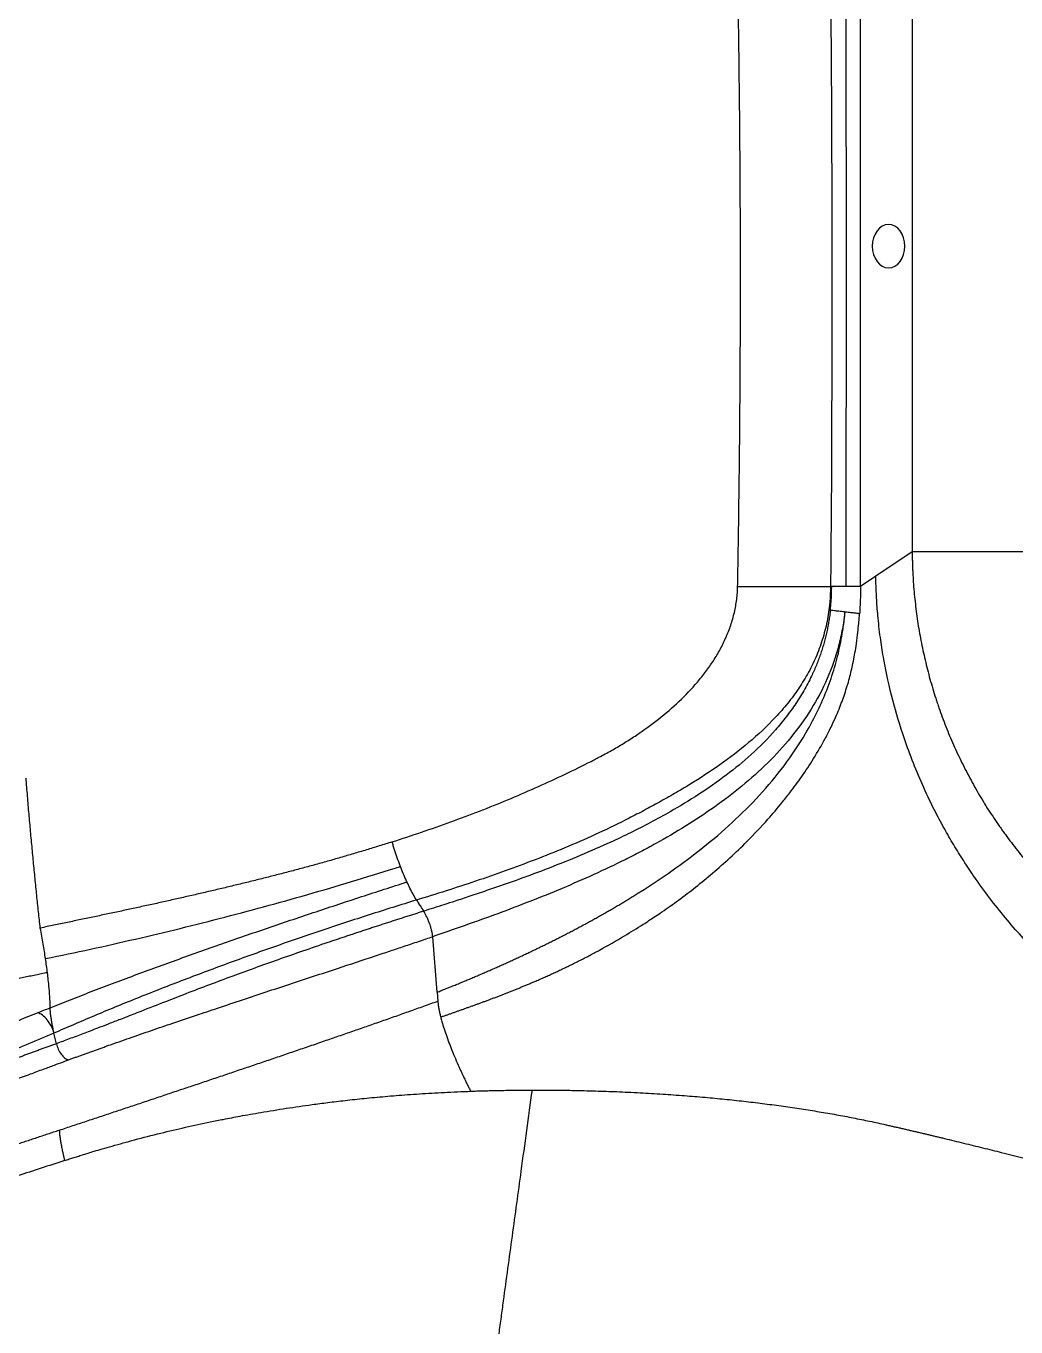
# Model space of a CAD drawing. Header units: inches. Extents: x -1 to 81, y -22 to 129.
# Drawn here: x 15.74 to 27.15, y 27.61 to 42.61 of the extents above; entities that cross this region are included whole.
import ezdxf

# ---------------------------------------------------------------- set-up
doc = ezdxf.new("R2010")
doc.units = ezdxf.units.IN
doc.header["$MEASUREMENT"] = 0
doc.layers.add('1', color=4, linetype='Continuous')

# ---------------------------------------------------------------- blocks, each defined once
blk = doc.blocks.new('2026 PACE')
at = {"layer": '1', "color": 3, "linetype": 'Continuous', "lineweight": 25}
for p, q in [((26.45, 44.881), (26.45, 36.546)), ((26.45, 36.546), (26.03, 36.265)), ((26.03, 36.265), (25.855, 36.148)), ((25.69, 36.148), (25.689, 36.148)), ((20.974, 31.47), (20.924, 32.11)), ((20.974, 31.47), (20.982, 31.367))]:
    blk.add_line(p, q, dxfattribs=at)
at = {"layer": '1', "color": 3, "linetype": 'Continuous', "lineweight": 25, "flags": 128}
blk.add_lwpolyline([(16.402, 32.21), (16.399, 32.233), (16.396, 32.257)], dxfattribs=at)
at = {"layer": '1', "color": 1, "extrusion": (0, 0, -1)}
blk.add_ellipse((26.177, 40.071), major_axis=(0, 0.25), ratio=0.752466, dxfattribs=at)
at = {"layer": '1', "color": 3, "linetype": 'Continuous', "lineweight": 25}
for points, knots in [([(25.855, 36.148), (25.855, 36.762), (25.854, 37.99), (25.854, 39.833), (25.854, 41.676), (25.855, 42.904), (25.855, 43.518)], [0, 0, 0, 0, 0.25, 0.5, 0.75, 1, 1, 1, 1]), ([(24.438, 36.148), (24.439, 36.183), (24.44, 36.252), (24.442, 36.357), (24.444, 36.461), (24.445, 36.566), (24.447, 36.67), (24.449, 36.775), (24.45, 36.879), (24.452, 36.984), (24.453, 37.089), (24.454, 37.194), (24.456, 37.299), (24.457, 37.403), (24.458, 37.508), (24.459, 37.613), (24.46, 37.718), (24.462, 37.823), (24.463, 37.928), (24.463, 38.033), (24.464, 38.138), (24.465, 38.243), (24.466, 38.348), (24.467, 38.453), (24.467, 38.558), (24.468, 38.663), (24.468, 38.768), (24.469, 38.873), (24.469, 38.978), (24.47, 39.083), (24.47, 39.188), (24.47, 39.293), (24.47, 39.398), (24.471, 39.503), (24.471, 39.608), (24.471, 39.713), (24.471, 39.819), (24.471, 39.924), (24.47, 40.029), (24.47, 40.134), (24.47, 40.239), (24.47, 40.345), (24.469, 40.45), (24.469, 40.555), (24.468, 40.66), (24.468, 40.765), (24.467, 40.871), (24.467, 40.976), (24.466, 41.081), (24.465, 41.186), (24.464, 41.291), (24.463, 41.396), (24.462, 41.532), (24.461, 41.699), (24.458, 41.897), (24.456, 42.095), (24.454, 42.293), (24.451, 42.49), (24.448, 42.687), (24.445, 42.885), (24.441, 43.082), (24.439, 43.213), (24.438, 43.279)], [0, 0, 0, 0, 0.014721, 0.029442, 0.044163, 0.058884, 0.073604, 0.088325, 0.103044, 0.117763, 0.132481, 0.147198, 0.161914, 0.176628, 0.191341, 0.206052, 0.220761, 0.235468, 0.250173, 0.264875, 0.279576, 0.294274, 0.308971, 0.323667, 0.338362, 0.353056, 0.36775, 0.382444, 0.397138, 0.411833, 0.426528, 0.441225, 0.455923, 0.470623, 0.485324, 0.500028, 0.514735, 0.529444, 0.544155, 0.558867, 0.573581, 0.588296, 0.603012, 0.617728, 0.632445, 0.647161, 0.661877, 0.676592, 0.691306, 0.706018, 0.720729, 0.735438, 0.750145, 0.777917, 0.805683, 0.833443, 0.861199, 0.888954, 0.91671, 0.944468, 0.972231, 1, 1, 1, 1]), ([(25.507, 43.279), (25.508, 43.131), (25.511, 42.835), (25.516, 42.243), (25.52, 41.501), (25.523, 40.607), (25.524, 39.713), (25.523, 38.819), (25.521, 38.075), (25.519, 37.48), (25.517, 37.109), (25.514, 36.813), (25.512, 36.517), (25.51, 36.295), (25.509, 36.148)], [0, 0, 0, 0, 0.0625, 0.125, 0.25, 0.375, 0.5, 0.625, 0.75, 0.8125, 0.875, 0.90625, 0.9375, 1, 1, 1, 1]), ([(25.689, 36.148), (25.69, 37.336), (25.691, 38.525), (25.691, 40.902), (25.69, 42.09), (25.689, 43.279)], [0, 0, 0, 0, 0.5, 0.5, 1, 1, 1, 1]), ([(26.45, 36.546), (26.45, 36.531), (26.45, 36.5), (26.451, 36.455), (26.452, 36.409), (26.454, 36.362), (26.456, 36.312), (26.459, 36.258), (26.463, 36.182), (26.471, 36.087), (26.482, 35.973), (26.496, 35.86), (26.511, 35.747), (26.529, 35.635), (26.55, 35.523), (26.573, 35.411), (26.598, 35.3), (26.625, 35.189), (26.654, 35.079), (26.686, 34.969), (26.715, 34.877), (26.739, 34.804), (26.764, 34.732), (26.796, 34.641), (26.837, 34.534), (26.88, 34.427), (26.926, 34.322), (26.973, 34.218), (27.022, 34.115), (27.074, 34.013), (27.127, 33.913), (27.182, 33.813), (27.24, 33.714), (27.299, 33.617), (27.361, 33.521), (27.414, 33.442), (27.457, 33.379), (27.49, 33.332), (27.523, 33.287), (27.545, 33.257), (27.556, 33.242)], [0, 0, 0, 0, 0.012797, 0.025696, 0.038696, 0.051796, 0.064998, 0.081091, 0.097361, 0.129651, 0.161884, 0.194074, 0.226235, 0.258379, 0.290521, 0.322674, 0.354851, 0.387066, 0.419333, 0.451665, 0.484077, 0.500317, 0.516583, 0.549155, 0.58164, 0.614034, 0.646353, 0.678611, 0.710821, 0.742998, 0.775153, 0.807301, 0.839455, 0.871628, 0.903834, 0.936086, 0.952353, 0.968399, 0.984298, 1, 1, 1, 1]), ([(28.431, 36.546), (28.311, 36.546), (28.192, 36.546), (27.957, 36.546), (27.842, 36.546), (27.618, 36.546), (27.51, 36.546), (27.305, 36.546), (27.208, 36.546), (27.028, 36.546), (26.945, 36.546), (26.796, 36.546), (26.73, 36.546), (26.616, 36.546), (26.568, 36.546), (26.494, 36.546), (26.467, 36.546), (26.45, 36.546)], [0, 0, 0, 0, 0.125, 0.125, 0.25, 0.25, 0.375, 0.375, 0.5, 0.5, 0.625, 0.625, 0.75, 0.75, 0.875, 0.875, 1, 1, 1, 1]), ([(29.673, 30.771), (29.663, 30.774), (29.643, 30.78), (29.613, 30.79), (29.582, 30.801), (29.551, 30.812), (29.519, 30.824), (29.487, 30.836), (29.454, 30.849), (29.42, 30.862), (29.386, 30.876), (29.351, 30.891), (29.316, 30.907), (29.229, 30.946), (29.088, 31.016), (28.916, 31.113), (28.762, 31.208), (28.626, 31.3), (28.483, 31.404), (28.314, 31.536), (28.125, 31.698), (27.923, 31.889), (27.73, 32.089), (27.543, 32.301), (27.361, 32.527), (27.199, 32.749), (27.059, 32.956), (26.941, 33.144), (26.829, 33.338), (26.707, 33.565), (26.582, 33.824), (26.462, 34.108), (26.338, 34.443), (26.218, 34.84), (26.134, 35.222), (26.084, 35.538), (26.061, 35.733), (26.047, 35.887), (26.04, 35.989), (26.035, 36.086), (26.032, 36.178), (26.031, 36.237), (26.03, 36.265)], [0, 0, 0, 0, 0.00552, 0.011129, 0.01683, 0.022622, 0.028507, 0.034485, 0.040558, 0.046724, 0.052983, 0.059336, 0.065782, 0.072322, 0.107418, 0.142963, 0.167032, 0.192411, 0.219124, 0.247219, 0.288637, 0.32886, 0.36819, 0.407614, 0.448345, 0.490113, 0.521765, 0.551742, 0.581847, 0.6139, 0.657377, 0.699242, 0.739943, 0.80294, 0.868474, 0.899193, 0.93382, 0.948542, 0.962535, 0.975784, 0.988277, 1, 1, 1, 1]), ([(25.509, 36.148), (25.508, 36.112), (25.506, 36.058), (25.502, 35.986), (25.495, 35.914), (25.483, 35.824), (25.457, 35.682), (25.409, 35.507), (25.331, 35.304), (25.232, 35.111), (25.115, 34.929), (24.983, 34.758), (24.887, 34.652), (24.738, 34.498), (24.528, 34.307), (24.191, 34.057), (23.902, 33.872), (23.668, 33.735), (23.522, 33.653), (23.405, 33.59), (23.318, 33.543), (23.23, 33.498), (23.056, 33.409), (22.678, 33.228), (22.102, 32.989), (21.418, 32.745), (20.964, 32.601), (20.737, 32.532)], [0, 0, 0, 0, 0.015625, 0.023438, 0.03125, 0.046875, 0.0625, 0.09375, 0.125, 0.15625, 0.1875, 0.21875, 0.25, 0.25, 0.3125, 0.375, 0.4375, 0.46875, 0.5, 0.515625, 0.53125, 0.546875, 0.5625, 0.625, 0.75, 0.875, 1, 1, 1, 1]), ([(22.805, 34.161), (22.823, 34.17), (22.864, 34.192), (22.93, 34.226), (23.024, 34.279), (23.139, 34.348), (23.317, 34.462), (23.53, 34.616), (23.766, 34.819), (23.908, 34.968), (24.008, 35.085), (24.072, 35.165), (24.16, 35.29), (24.238, 35.422), (24.306, 35.559), (24.361, 35.701), (24.396, 35.823), (24.416, 35.922), (24.426, 35.985), (24.431, 36.035), (24.436, 36.085), (24.437, 36.123), (24.438, 36.148)], [0.4573754, 0.4573754, 0.4573754, 0.4573754, 0.46875, 0.484375, 0.5, 0.53125, 0.5625, 0.625, 0.6875, 0.75, 0.75, 0.78125, 0.8125, 0.84375, 0.875, 0.90625, 0.9375, 0.953125, 0.96875, 0.9765625, 0.984375, 1, 1, 1, 1]), ([(24.438, 36.148), (24.466, 36.148), (24.523, 36.148), (24.642, 36.148), (24.797, 36.148), (24.977, 36.148), (25.144, 36.148), (25.289, 36.148), (25.406, 36.148), (25.485, 36.148), (25.507, 36.148), (25.509, 36.148)], [0, 0, 0, 0, 0.0625, 0.125, 0.25, 0.375, 0.5, 0.625, 0.75, 0.875, 1, 1, 1, 1]), ([(25.506, 35.874), (25.507, 35.884), (25.51, 35.905), (25.512, 35.935), (25.515, 35.965), (25.517, 35.995), (25.519, 36.026), (25.52, 36.056), (25.521, 36.087), (25.521, 36.117), (25.522, 36.138), (25.522, 36.148)], [0, 0, 0, 0, 0.110991, 0.221943, 0.332854, 0.443755, 0.554701, 0.665745, 0.776941, 0.888342, 1, 1, 1, 1]), ([(25.522, 36.148), (25.519, 36.148), (25.515, 36.148), (25.511, 36.148), (25.509, 36.148)], [0, 0, 0, 0, 0.4973501, 1, 1, 1, 1]), ([(25.689, 36.148), (25.686, 36.148), (25.681, 36.148), (25.672, 36.148), (25.664, 36.148), (25.655, 36.148), (25.647, 36.148), (25.639, 36.148), (25.631, 36.148), (25.623, 36.148), (25.615, 36.148), (25.607, 36.148), (25.6, 36.148), (25.593, 36.148), (25.586, 36.148), (25.579, 36.148), (25.573, 36.148), (25.567, 36.148), (25.561, 36.148), (25.556, 36.148), (25.551, 36.148), (25.546, 36.148), (25.542, 36.148), (25.538, 36.148), (25.535, 36.148), (25.532, 36.148), (25.529, 36.148), (25.527, 36.148), (25.525, 36.148), (25.524, 36.148), (25.523, 36.148), (25.522, 36.148), (25.522, 36.148), (25.522, 36.148)], [0, 0, 0, 0, 0.030978, 0.062331, 0.094029, 0.126043, 0.158341, 0.190895, 0.223674, 0.256648, 0.289788, 0.323063, 0.356443, 0.389898, 0.423399, 0.456916, 0.490417, 0.523875, 0.557257, 0.590535, 0.623679, 0.656658, 0.689443, 0.722003, 0.754309, 0.786331, 0.818038, 0.8494, 0.880389, 0.910973, 0.941123, 0.970809, 1, 1, 1, 1]), ([(25.855, 36.148), (25.852, 36.148), (25.845, 36.148), (25.827, 36.148), (25.815, 36.148), (25.785, 36.148), (25.768, 36.148), (25.731, 36.148), (25.71, 36.148), (25.69, 36.148)], [0, 0, 0, 0, 0.25, 0.25, 0.5, 0.5, 0.75, 0.75, 1, 1, 1, 1]), ([(25.855, 36.148), (25.855, 36.095), (25.853, 36.016), (25.848, 35.911), (25.845, 35.859), (25.843, 35.832)], [0, 0, 0, 0, 0.5, 0.75, 1, 1, 1, 1]), ([(25.506, 35.874), (25.505, 35.864), (25.503, 35.843), (25.499, 35.812), (25.494, 35.781), (25.489, 35.75), (25.484, 35.719), (25.478, 35.688), (25.472, 35.656), (25.465, 35.625), (25.458, 35.594), (25.451, 35.563), (25.443, 35.532), (25.435, 35.501), (25.426, 35.47), (25.416, 35.439), (25.407, 35.408), (25.396, 35.378), (25.386, 35.347), (25.375, 35.316), (25.363, 35.286), (25.351, 35.255), (25.339, 35.225), (25.326, 35.195), (25.313, 35.165), (25.29, 35.117), (25.258, 35.05), (25.212, 34.966), (25.163, 34.882), (25.093, 34.773), (24.998, 34.642), (24.832, 34.44), (24.605, 34.212), (24.306, 33.966), (23.993, 33.747), (23.698, 33.569), (23.435, 33.425), (23.206, 33.308), (22.937, 33.18), (22.624, 33.043), (22.267, 32.9), (21.967, 32.788), (21.726, 32.703), (21.541, 32.639), (21.359, 32.578), (21.196, 32.524), (21.056, 32.479), (20.936, 32.441), (20.857, 32.416), (20.82, 32.404)], [0, 0, 0, 0, 0.005074, 0.01016, 0.015258, 0.020368, 0.025491, 0.030625, 0.035771, 0.040929, 0.046099, 0.05128, 0.056474, 0.061678, 0.066895, 0.072123, 0.077362, 0.082613, 0.087875, 0.093149, 0.098434, 0.103731, 0.109039, 0.114359, 0.11969, 0.125033, 0.140209, 0.155681, 0.171449, 0.187514, 0.218845, 0.250009, 0.314398, 0.37498, 0.438093, 0.499972, 0.542202, 0.583876, 0.624976, 0.687341, 0.749973, 0.812488, 0.843744, 0.874994, 0.908463, 0.937481, 0.959598, 0.980438, 1, 1, 1, 1]), ([(25.673, 35.853), (25.673, 35.851), (25.673, 35.849), (25.672, 35.845), (25.672, 35.843), (25.671, 35.837), (25.671, 35.833), (25.67, 35.82), (25.669, 35.812), (25.665, 35.787), (25.663, 35.771), (25.656, 35.721), (25.651, 35.689), (25.633, 35.591), (25.618, 35.526), (25.567, 35.333), (25.523, 35.207), (25.417, 34.963), (25.354, 34.845), (25.214, 34.62), (25.136, 34.511), (24.968, 34.305), (24.879, 34.207), (24.689, 34.02), (24.59, 33.931), (24.385, 33.762), (24.279, 33.682), (24.062, 33.528), (23.951, 33.455), (23.725, 33.314), (23.61, 33.247), (23.465, 33.167), (23.435, 33.151), (23.377, 33.119), (23.347, 33.104), (23.259, 33.057), (23.2, 33.027), (23.021, 32.938), (22.901, 32.881), (22.659, 32.771), (22.537, 32.718), (22.292, 32.615), (22.169, 32.565), (21.921, 32.468), (21.797, 32.421), (21.548, 32.329), (21.423, 32.284), (21.236, 32.218), (21.174, 32.197), (21.049, 32.153), (20.986, 32.132), (20.924, 32.11)], [0, 0, 0, 0, 0.000977, 0.000977, 0.001953, 0.001953, 0.003906, 0.003906, 0.007812, 0.007812, 0.015625, 0.015625, 0.03125, 0.03125, 0.0625, 0.0625, 0.125, 0.125, 0.1875, 0.1875, 0.25, 0.25, 0.3125, 0.3125, 0.375, 0.375, 0.4375, 0.4375, 0.5, 0.5, 0.5625, 0.5625, 0.578125, 0.578125, 0.59375, 0.59375, 0.625, 0.625, 0.6875, 0.6875, 0.75, 0.75, 0.8125, 0.8125, 0.875, 0.875, 0.9375, 0.9375, 0.96875, 0.96875, 1, 1, 1, 1]), ([(20.974, 31.47), (20.992, 31.476), (21.026, 31.49), (21.078, 31.511), (21.129, 31.531), (21.181, 31.552), (21.232, 31.573), (21.284, 31.595), (21.336, 31.616), (21.387, 31.638), (21.439, 31.66), (21.491, 31.682), (21.542, 31.705), (21.594, 31.727), (21.646, 31.75), (21.697, 31.773), (21.749, 31.796), (21.8, 31.819), (21.852, 31.843), (21.903, 31.867), (21.955, 31.891), (22.006, 31.915), (22.058, 31.939), (22.109, 31.964), (22.16, 31.989), (22.211, 32.014), (22.262, 32.039), (22.313, 32.065), (22.364, 32.09), (22.415, 32.116), (22.466, 32.142), (22.517, 32.169), (22.567, 32.195), (22.618, 32.222), (22.668, 32.249), (22.719, 32.277), (22.769, 32.304), (22.819, 32.332), (22.869, 32.36), (22.919, 32.389), (22.969, 32.417), (23.019, 32.446), (23.068, 32.475), (23.117, 32.505), (23.167, 32.535), (23.216, 32.565), (23.265, 32.595), (23.422, 32.694), (23.684, 32.868), (24.04, 33.133), (24.378, 33.421), (24.693, 33.735), (24.979, 34.077), (25.195, 34.397), (25.35, 34.685), (25.459, 34.929), (25.549, 35.181), (25.617, 35.44), (25.65, 35.632), (25.666, 35.753), (25.671, 35.803), (25.674, 35.836), (25.676, 35.853)], [0, 0, 0, 0, 0.008496, 0.016994, 0.025495, 0.033997, 0.042501, 0.051007, 0.059514, 0.068022, 0.076531, 0.085041, 0.093551, 0.102061, 0.110572, 0.119082, 0.127592, 0.136102, 0.144611, 0.153119, 0.161627, 0.170134, 0.178641, 0.187147, 0.195653, 0.204158, 0.212664, 0.221169, 0.229673, 0.238177, 0.246681, 0.255185, 0.263688, 0.272192, 0.280695, 0.289198, 0.297701, 0.306204, 0.314707, 0.32321, 0.331714, 0.340217, 0.348721, 0.357225, 0.36573, 0.374235, 0.38274, 0.391245, 0.456457, 0.521677, 0.586882, 0.652073, 0.717248, 0.782412, 0.821534, 0.860651, 0.899769, 0.938901, 0.978015, 0.985344, 0.992672, 1, 1, 1, 1]), ([(25.673, 35.853), (25.673, 35.853), (25.672, 35.853), (25.669, 35.854), (25.655, 35.855), (25.633, 35.858), (25.593, 35.862), (25.551, 35.867), (25.516, 35.872), (25.507, 35.874), (25.506, 35.874)], [0, 0, 0, 0, 0.000957, 0.0087695, 0.016582, 0.079082, 0.141582, 0.266582, 0.391582, 0.516582, 0.516582, 0.516582, 0.516582]), ([(25.676, 35.853), (25.675, 35.853), (25.675, 35.853), (25.674, 35.853), (25.673, 35.853)], [0.516581978, 0.516581978, 0.516581978, 0.516581978, 0.518351644, 0.521300916, 0.521300916, 0.521300916, 0.521300916]), ([(25.843, 35.832), (25.841, 35.833), (25.836, 35.834), (25.819, 35.836), (25.785, 35.841), (25.739, 35.846), (25.702, 35.85), (25.685, 35.852), (25.678, 35.853), (25.676, 35.853), (25.676, 35.853)], [0.5213009, 0.5213009, 0.5213009, 0.5213009, 0.5838009, 0.6463009, 0.7713009, 0.8963009, 0.9588009, 0.9900509, 0.9978634, 1, 1, 1, 1]), ([(22.099, 31.593), (22.116, 31.601), (22.151, 31.616), (22.203, 31.638), (22.255, 31.662), (22.308, 31.686), (22.36, 31.71), (22.414, 31.735), (22.467, 31.761), (22.521, 31.787), (22.575, 31.813), (22.629, 31.841), (22.683, 31.868), (22.738, 31.897), (22.793, 31.926), (22.926, 31.998), (23.113, 32.105), (23.326, 32.237), (23.469, 32.33), (23.606, 32.423), (23.761, 32.533), (23.956, 32.682), (24.153, 32.844), (24.351, 33.019), (24.566, 33.224), (24.766, 33.437), (24.928, 33.627), (25.057, 33.791), (25.181, 33.959), (25.319, 34.167), (25.43, 34.359), (25.512, 34.519), (25.564, 34.632), (25.618, 34.76), (25.663, 34.881), (25.701, 35), (25.734, 35.116), (25.77, 35.269), (25.8, 35.436), (25.819, 35.581), (25.831, 35.688), (25.838, 35.769), (25.841, 35.814), (25.843, 35.832)], [0, 0, 0, 0, 0.00971, 0.019496, 0.029359, 0.0393, 0.049317, 0.05941, 0.06958, 0.079825, 0.090145, 0.10054, 0.11101, 0.121555, 0.132175, 0.142873, 0.199265, 0.241883, 0.270711, 0.28573, 0.325672, 0.367049, 0.409909, 0.454258, 0.500016, 0.559061, 0.600691, 0.62502, 0.663629, 0.705292, 0.750021, 0.77423, 0.795052, 0.812496, 0.843746, 0.859377, 0.875007, 0.904024, 0.937494, 0.959537, 0.977342, 0.990846, 1, 1, 1, 1]), ([(20.457, 33.203), (20.684, 33.276), (21.135, 33.429), (21.792, 33.684), (22.315, 33.916), (22.639, 34.076), (22.768, 34.141), (22.799, 34.157), (22.805, 34.161)], [0, 0, 0, 0, 0.125, 0.25, 0.375, 0.4375, 0.453125, 0.4573754, 0.4573754, 0.4573754, 0.4573754]), ([(16.397, 32.257), (16.393, 32.288), (16.386, 32.351), (16.376, 32.445), (16.366, 32.54), (16.356, 32.635), (16.347, 32.732), (16.337, 32.829), (16.327, 32.926), (16.318, 33.024), (16.309, 33.123), (16.299, 33.223), (16.29, 33.323), (16.281, 33.424), (16.272, 33.526), (16.263, 33.628), (16.255, 33.731), (16.246, 33.835), (16.24, 33.904), (16.237, 33.939)], [0, 0, 0, 0, 0.056143, 0.112619, 0.169429, 0.226573, 0.284052, 0.341865, 0.400013, 0.458497, 0.517317, 0.576473, 0.635966, 0.695795, 0.755961, 0.816464, 0.877305, 0.938484, 1, 1, 1, 1]), ([(20.457, 33.203), (20.432, 33.195), (20.383, 33.179), (20.308, 33.156), (20.234, 33.133), (20.16, 33.11), (20.085, 33.088), (20.01, 33.066), (19.936, 33.044), (19.861, 33.022), (19.786, 33.001), (19.711, 32.979), (19.635, 32.958), (19.56, 32.937), (19.484, 32.917), (19.409, 32.896), (19.333, 32.876), (19.257, 32.856), (19.182, 32.836), (19.106, 32.817), (19.03, 32.797), (18.953, 32.778), (18.877, 32.759), (18.801, 32.74), (18.724, 32.721), (18.648, 32.703), (18.571, 32.684), (18.495, 32.666), (18.418, 32.648), (18.341, 32.63), (18.264, 32.612), (18.187, 32.594), (18.11, 32.577), (18.033, 32.559), (17.956, 32.542), (17.879, 32.524), (17.801, 32.507), (17.724, 32.49), (17.647, 32.473), (17.569, 32.456), (17.492, 32.439), (17.414, 32.423), (17.336, 32.406), (17.259, 32.389), (17.181, 32.373), (17.103, 32.356), (17.026, 32.34), (16.948, 32.323), (16.87, 32.307), (16.792, 32.291), (16.714, 32.274), (16.636, 32.258), (16.558, 32.242), (16.48, 32.226), (16.428, 32.215), (16.402, 32.209)], [0, 0, 0, 0, 0.01878, 0.037564, 0.056352, 0.075142, 0.093937, 0.112735, 0.131536, 0.150342, 0.169151, 0.187964, 0.20678, 0.2256, 0.244424, 0.263252, 0.282084, 0.30092, 0.319759, 0.338603, 0.357451, 0.376302, 0.395157, 0.414017, 0.43288, 0.451746, 0.470617, 0.489491, 0.508368, 0.527249, 0.546134, 0.565021, 0.583912, 0.602806, 0.621703, 0.640602, 0.659504, 0.678409, 0.697315, 0.716224, 0.735135, 0.754048, 0.772963, 0.791879, 0.810796, 0.829715, 0.848634, 0.867554, 0.886475, 0.905396, 0.924317, 0.943238, 0.962159, 0.98108, 1, 1, 1, 1]), ([(20.552, 32.92), (20.551, 32.923), (20.538, 32.955), (20.515, 33.019), (20.489, 33.097), (20.47, 33.158), (20.461, 33.188), (20.457, 33.203)], [0, 0, 0, 0, 0.0096476, 0.1346476, 0.2596476, 0.3221476, 0.3846476, 0.3846476, 0.3846476, 0.3846476]), ([(27.556, 33.242), (27.557, 33.241), (27.58, 33.21), (27.627, 33.148), (27.699, 33.058), (27.797, 32.94), (27.924, 32.797), (28.082, 32.632), (28.247, 32.475), (28.418, 32.325), (28.596, 32.182), (28.78, 32.047), (28.939, 31.941), (29.069, 31.861), (29.201, 31.783), (29.37, 31.691), (29.576, 31.591), (29.786, 31.501), (29.964, 31.435), (30.108, 31.387), (30.217, 31.353), (30.327, 31.322), (30.426, 31.297), (30.512, 31.276), (30.587, 31.26), (30.638, 31.25), (30.663, 31.245)], [0, 0, 0, 0, 0.000737, 0.031182, 0.061716, 0.092194, 0.152861, 0.21324, 0.27344, 0.333568, 0.393735, 0.454055, 0.514652, 0.545099, 0.575659, 0.63659, 0.697191, 0.757594, 0.817934, 0.848032, 0.878354, 0.908534, 0.938992, 0.959178, 0.979514, 1, 1, 1, 1]), ([(20.627, 32.741), (20.626, 32.744), (20.611, 32.775), (20.586, 32.834), (20.562, 32.892), (20.552, 32.92)], [0.3846476, 0.3846476, 0.3846476, 0.3846476, 0.3997371, 0.5247371, 0.6400895, 0.6400895, 0.6400895, 0.6400895]), ([(16.516, 31.291), (16.592, 31.321), (16.747, 31.383), (16.987, 31.476), (17.234, 31.57), (17.57, 31.696), (18, 31.853), (18.525, 32.039), (19.052, 32.221), (19.58, 32.399), (20.105, 32.572), (20.453, 32.685), (20.627, 32.741)], [0, 0, 0, 0, 0.0625, 0.125, 0.1875, 0.25, 0.375, 0.5, 0.625, 0.75, 0.875, 1, 1, 1, 1]), ([(20.737, 32.532), (20.725, 32.552), (20.7, 32.595), (20.663, 32.666), (20.638, 32.716), (20.627, 32.741)], [0.6400895, 0.6400895, 0.6400895, 0.6400895, 0.7650895, 0.8900895, 1, 1, 1, 1]), ([(20.737, 32.532), (20.556, 32.477), (20.193, 32.363), (19.645, 32.183), (19.099, 31.995), (18.556, 31.8), (18.023, 31.6), (17.592, 31.431), (17.26, 31.296), (17.018, 31.195), (16.784, 31.095), (16.633, 31.03), (16.559, 30.998)], [0, 0, 0, 0, 0.125, 0.25, 0.375, 0.5, 0.625, 0.75, 0.8125, 0.875, 0.9375, 1, 1, 1, 1]), ([(20.82, 32.404), (20.802, 32.398), (20.768, 32.387), (20.716, 32.371), (20.664, 32.354), (20.612, 32.338), (20.559, 32.321), (20.507, 32.304), (20.455, 32.287), (20.402, 32.27), (20.35, 32.253), (20.298, 32.236), (20.245, 32.219), (20.192, 32.202), (20.14, 32.184), (20.087, 32.167), (20.034, 32.149), (19.982, 32.132), (19.929, 32.114), (19.876, 32.096), (19.823, 32.079), (19.77, 32.061), (19.637, 32.016), (19.428, 31.944), (19.147, 31.846), (18.878, 31.75), (18.613, 31.653), (18.348, 31.554), (18.09, 31.456), (17.826, 31.353), (17.593, 31.262), (17.415, 31.192), (17.287, 31.142), (17.18, 31.1), (17.07, 31.058), (16.976, 31.022), (16.894, 30.99), (16.814, 30.96), (16.736, 30.931), (16.66, 30.903), (16.611, 30.885), (16.587, 30.876)], [0, 0, 0, 0, 0.0117637, 0.0235351, 0.0353137, 0.0470995, 0.0588923, 0.070692, 0.0824983, 0.0943112, 0.1061306, 0.1179564, 0.1297886, 0.1416271, 0.1534717, 0.1653222, 0.1771785, 0.1890404, 0.2009078, 0.2127807, 0.2246588, 0.2365421, 0.2484307, 0.31445, 0.3779715, 0.4390089, 0.497584, 0.5598833, 0.6231372, 0.6793067, 0.7489818, 0.7929575, 0.8116422, 0.8450582, 0.8742825, 0.8963457, 0.9179676, 0.9391462, 0.9598792, 0.9801645, 1, 1, 1, 1]), ([(20.924, 32.11), (20.923, 32.116), (20.923, 32.123), (20.921, 32.134), (20.921, 32.138), (20.918, 32.153), (20.915, 32.165), (20.912, 32.18), (20.911, 32.182), (20.908, 32.195), (20.905, 32.206), (20.898, 32.227), (20.896, 32.236), (20.891, 32.25), (20.889, 32.255), (20.882, 32.274), (20.877, 32.288), (20.871, 32.303), (20.87, 32.305), (20.865, 32.318), (20.86, 32.33), (20.851, 32.347), (20.848, 32.354), (20.842, 32.365), (20.84, 32.37), (20.834, 32.38), (20.831, 32.386), (20.827, 32.393), (20.825, 32.395), (20.822, 32.4), (20.821, 32.402), (20.82, 32.404)], [0, 0, 0, 0, 0.081357, 0.081357, 0.125, 0.125, 0.25, 0.25, 0.267275, 0.267275, 0.375, 0.375, 0.453285, 0.453285, 0.5, 0.5, 0.625, 0.625, 0.638252, 0.638252, 0.75, 0.75, 0.816296, 0.816296, 0.875, 0.875, 0.9375, 0.9375, 0.96875, 0.96875, 1, 1, 1, 1]), ([(16.725, 30.689), (16.738, 30.694), (16.765, 30.704), (16.806, 30.719), (16.847, 30.734), (16.889, 30.749), (16.931, 30.764), (16.974, 30.78), (17.017, 30.795), (17.06, 30.811), (17.104, 30.826), (17.148, 30.842), (17.255, 30.88), (17.433, 30.942), (17.679, 31.028), (17.936, 31.116), (18.189, 31.201), (18.457, 31.291), (18.725, 31.38), (19.003, 31.473), (19.367, 31.593), (19.789, 31.732), (20.176, 31.86), (20.433, 31.945), (20.571, 31.991), (20.678, 32.027), (20.763, 32.056), (20.844, 32.083), (20.899, 32.102), (20.924, 32.11)], [0, 0, 0, 0, 0.0111125, 0.0222718, 0.0334778, 0.0447308, 0.0560308, 0.0673776, 0.0787715, 0.0902123, 0.1017001, 0.1132351, 0.1248173, 0.1857232, 0.2490927, 0.3090123, 0.3740895, 0.4311312, 0.4992255, 0.5615292, 0.6238537, 0.7490919, 0.8495521, 0.8884219, 0.924731, 0.943856, 0.9623394, 0.9828258, 1, 1, 1, 1]), ([(16.484, 31.695), (16.473, 31.693), (16.45, 31.689), (16.415, 31.682), (16.381, 31.675), (16.347, 31.668), (16.312, 31.66), (16.278, 31.653), (16.243, 31.646), (16.209, 31.638), (16.175, 31.631), (16.14, 31.624), (16.106, 31.616), (16.072, 31.608), (16.038, 31.601), (16.003, 31.593), (15.969, 31.585), (15.935, 31.578), (15.901, 31.57), (15.867, 31.562), (15.833, 31.554), (15.799, 31.546), (15.766, 31.538), (15.732, 31.53), (15.699, 31.522), (15.665, 31.514), (15.632, 31.506), (15.598, 31.498), (15.565, 31.49), (15.532, 31.482), (15.499, 31.474), (15.466, 31.466), (15.433, 31.458), (15.401, 31.449), (15.368, 31.441), (15.336, 31.433), (15.303, 31.425), (15.271, 31.417), (15.239, 31.409), (15.207, 31.401), (15.175, 31.392), (15.144, 31.384), (15.112, 31.376), (15.081, 31.368), (15.05, 31.36), (15.018, 31.352), (14.988, 31.344), (14.957, 31.336), (14.926, 31.327), (14.896, 31.319), (14.865, 31.311), (14.835, 31.303), (14.719, 31.272), (14.522, 31.219), (14.256, 31.145), (14.003, 31.072), (13.822, 31.017), (13.704, 30.981), (13.643, 30.962), (13.583, 30.943), (13.524, 30.924), (13.485, 30.912), (13.466, 30.905)], [0, 0, 0, 0, 0.009797, 0.019597, 0.0294, 0.039204, 0.049011, 0.058818, 0.068626, 0.078434, 0.088242, 0.098049, 0.107857, 0.117664, 0.127471, 0.137277, 0.147083, 0.156889, 0.166694, 0.176498, 0.186303, 0.196106, 0.20591, 0.215713, 0.225516, 0.235318, 0.245121, 0.254924, 0.264726, 0.274529, 0.284332, 0.294135, 0.303938, 0.313741, 0.323545, 0.333349, 0.343154, 0.352958, 0.362762, 0.372567, 0.382371, 0.392176, 0.40198, 0.411784, 0.421588, 0.431393, 0.441198, 0.451003, 0.460809, 0.470615, 0.480422, 0.490229, 0.500037, 0.593791, 0.687508, 0.781213, 0.874984, 0.90001, 0.925034, 0.950047, 0.975039, 1, 1, 1, 1]), ([(16.516, 31.291), (16.516, 31.32), (16.514, 31.386), (16.505, 31.512), (16.493, 31.623), (16.485, 31.688), (16.484, 31.695)], [0.2162233, 0.2162233, 0.2162233, 0.2162233, 0.4662233, 0.7162233, 0.9662233, 1, 1, 1, 1]), ([(21.016, 31.183), (21.027, 31.187), (21.05, 31.195), (21.084, 31.207), (21.119, 31.219), (21.154, 31.231), (21.189, 31.244), (21.224, 31.257), (21.26, 31.269), (21.296, 31.282), (21.332, 31.295), (21.368, 31.308), (21.404, 31.321), (21.441, 31.334), (21.478, 31.347), (21.515, 31.361), (21.552, 31.375), (21.59, 31.389), (21.628, 31.403), (21.666, 31.418), (21.704, 31.432), (21.743, 31.447), (21.781, 31.463), (21.82, 31.478), (21.859, 31.494), (21.899, 31.51), (21.939, 31.526), (21.978, 31.542), (22.018, 31.559), (22.059, 31.576), (22.086, 31.588), (22.099, 31.593)], [0, 0, 0, 0, 0.031443, 0.063106, 0.094989, 0.12709, 0.159411, 0.191951, 0.22471, 0.257685, 0.290877, 0.324283, 0.357903, 0.391733, 0.425775, 0.460031, 0.494502, 0.529189, 0.56409, 0.599207, 0.63454, 0.670093, 0.705866, 0.741862, 0.778082, 0.814524, 0.851186, 0.888066, 0.925162, 0.962473, 1, 1, 1, 1]), ([(16.621, 29.88), (16.647, 29.888), (16.699, 29.906), (16.777, 29.931), (16.855, 29.957), (16.934, 29.983), (17.013, 30.01), (17.092, 30.036), (17.171, 30.062), (17.25, 30.089), (17.33, 30.115), (17.409, 30.142), (17.489, 30.168), (17.569, 30.195), (17.649, 30.222), (17.73, 30.249), (17.81, 30.276), (17.891, 30.303), (17.971, 30.33), (18.052, 30.357), (18.133, 30.384), (18.214, 30.411), (18.296, 30.439), (18.377, 30.466), (18.459, 30.494), (18.541, 30.521), (18.622, 30.549), (18.704, 30.577), (18.786, 30.604), (18.869, 30.632), (18.951, 30.66), (19.033, 30.688), (19.116, 30.716), (19.199, 30.744), (19.281, 30.773), (19.364, 30.801), (19.447, 30.829), (19.53, 30.858), (19.613, 30.886), (19.696, 30.915), (19.78, 30.944), (19.888, 30.981), (20.022, 31.028), (20.182, 31.083), (20.341, 31.139), (20.501, 31.195), (20.662, 31.252), (20.822, 31.309), (20.929, 31.348), (20.982, 31.367)], [0, 0, 0, 0, 0.018748, 0.037496, 0.056245, 0.074995, 0.093744, 0.112494, 0.131245, 0.149995, 0.168746, 0.187497, 0.206248, 0.224999, 0.24375, 0.2625, 0.281251, 0.300002, 0.318752, 0.337502, 0.356252, 0.375002, 0.393752, 0.412501, 0.43125, 0.45, 0.468749, 0.487499, 0.50625, 0.525, 0.543751, 0.562502, 0.581253, 0.600004, 0.618754, 0.637504, 0.656254, 0.675004, 0.693753, 0.712502, 0.731251, 0.750001, 0.785715, 0.821429, 0.857144, 0.892858, 0.928572, 0.964286, 1, 1, 1, 1]), ([(20.982, 31.367), (20.983, 31.364), (20.983, 31.359), (20.984, 31.352), (20.985, 31.344), (20.986, 31.336), (20.987, 31.323), (20.99, 31.305), (20.993, 31.284), (20.997, 31.264), (21.001, 31.244), (21.006, 31.224), (21.011, 31.204), (21.014, 31.19), (21.016, 31.183)], [0, 0, 0, 0, 0.049167, 0.098695, 0.148653, 0.199085, 0.25002, 0.376826, 0.500002, 0.599663, 0.699438, 0.799405, 0.899573, 1, 1, 1, 1]), ([(13.616, 30.231), (13.811, 30.297), (14.013, 30.366), (14.33, 30.476), (14.438, 30.513), (14.658, 30.591), (14.77, 30.631), (14.999, 30.714), (15.115, 30.756), (15.353, 30.843), (15.474, 30.888), (15.721, 30.98), (15.847, 31.028), (16.105, 31.127), (16.236, 31.178), (16.37, 31.232)], [0, 0, 0, 0, 0.25, 0.25, 0.375, 0.375, 0.5, 0.5, 0.625, 0.625, 0.75, 0.75, 0.875, 0.875, 1, 1, 1, 1]), ([(16.559, 30.998), (16.552, 31.026), (16.541, 31.054), (16.514, 31.107), (16.498, 31.131), (16.464, 31.174), (16.445, 31.192), (16.407, 31.219), (16.388, 31.228), (16.37, 31.232)], [0, 0, 0, 0, 0.25, 0.25, 0.5, 0.5, 0.75, 0.75, 1, 1, 1, 1]), ([(16.559, 30.998), (16.556, 31.014), (16.549, 31.046), (16.54, 31.094), (16.532, 31.139), (16.527, 31.173), (16.523, 31.197), (16.521, 31.214), (16.519, 31.23), (16.518, 31.245), (16.517, 31.259), (16.516, 31.275), (16.516, 31.285), (16.516, 31.291)], [0, 0, 0, 0, 0.125, 0.25, 0.375, 0.5, 0.5625, 0.625, 0.6875, 0.75, 0.8125, 0.875, 1, 1, 1, 1]), ([(21.016, 31.183), (21.017, 31.179), (21.019, 31.172), (21.021, 31.161), (21.031, 31.127), (21.048, 31.067), (21.078, 30.979), (21.11, 30.889), (21.147, 30.797), (21.186, 30.702), (21.22, 30.625), (21.246, 30.566), (21.264, 30.527), (21.283, 30.488), (21.302, 30.448), (21.321, 30.408), (21.341, 30.368), (21.355, 30.342), (21.362, 30.328)], [0, 0, 0, 0, 0.012581, 0.025094, 0.037547, 0.128253, 0.224155, 0.326453, 0.424162, 0.531852, 0.64955, 0.696423, 0.744222, 0.793023, 0.842912, 0.893981, 0.946317, 1, 1, 1, 1]), ([(16.559, 30.998), (16.461, 30.955), (16.363, 30.914), (16.169, 30.834), (16.073, 30.796), (15.789, 30.684), (15.605, 30.614), (15.246, 30.479), (15.071, 30.415), (14.815, 30.322), (14.731, 30.292), (14.564, 30.233), (14.482, 30.204), (14.239, 30.12), (14.081, 30.066), (13.772, 29.963), (13.621, 29.914), (13.327, 29.82), (13.183, 29.775), (12.901, 29.69), (12.764, 29.649), (12.629, 29.609)], [0, 0, 0, 0, 0.0625, 0.0625, 0.125, 0.125, 0.25, 0.25, 0.375, 0.375, 0.4375, 0.4375, 0.5, 0.5, 0.625, 0.625, 0.75, 0.75, 0.875, 0.875, 1, 1, 1, 1]), ([(16.587, 30.876), (16.572, 30.871), (16.543, 30.86), (16.499, 30.844), (16.454, 30.828), (16.41, 30.812), (16.366, 30.795), (16.321, 30.779), (16.276, 30.763), (16.232, 30.746), (16.187, 30.73), (16.142, 30.714), (16.097, 30.697), (16.052, 30.681), (16.007, 30.664), (15.962, 30.647), (15.917, 30.631), (15.871, 30.614), (15.826, 30.597), (15.781, 30.58), (15.735, 30.564), (15.69, 30.547), (15.644, 30.53), (15.598, 30.513), (15.553, 30.496), (15.507, 30.479), (15.461, 30.462), (15.416, 30.445), (15.37, 30.428), (15.324, 30.411), (15.278, 30.394), (15.232, 30.376), (15.186, 30.359), (15.14, 30.342), (15.094, 30.325), (15.048, 30.307), (14.983, 30.283), (14.9, 30.252), (14.799, 30.214), (14.697, 30.175), (14.594, 30.137), (14.492, 30.098), (14.388, 30.058), (14.285, 30.019), (14.181, 29.979), (14.076, 29.94), (13.971, 29.9), (13.866, 29.859), (13.761, 29.819), (13.691, 29.792), (13.656, 29.779)], [0, 0, 0, 0, 0.012837, 0.025762, 0.038774, 0.051874, 0.065061, 0.078336, 0.091698, 0.105147, 0.118684, 0.132308, 0.14602, 0.159818, 0.173704, 0.187677, 0.201737, 0.215884, 0.230118, 0.244439, 0.258847, 0.273342, 0.287924, 0.302592, 0.317348, 0.332191, 0.34712, 0.362136, 0.377239, 0.39243, 0.407707, 0.423071, 0.438522, 0.45406, 0.469685, 0.485397, 0.501197, 0.536053, 0.571494, 0.60752, 0.644133, 0.681332, 0.719118, 0.75749, 0.796448, 0.835992, 0.87612, 0.916832, 0.958125, 1, 1, 1, 1]), ([(16.587, 30.876), (16.592, 30.854), (16.6, 30.833), (16.619, 30.792), (16.63, 30.772), (16.655, 30.739), (16.668, 30.724), (16.697, 30.702), (16.711, 30.693), (16.725, 30.689)], [0, 0, 0, 0, 0.25, 0.25, 0.5, 0.5, 0.75, 0.75, 1, 1, 1, 1]), ([(13.777, 29.6), (13.794, 29.607), (13.83, 29.62), (13.884, 29.64), (13.939, 29.66), (13.995, 29.68), (14.052, 29.701), (14.109, 29.722), (14.167, 29.743), (14.226, 29.765), (14.286, 29.787), (14.347, 29.81), (14.409, 29.832), (14.472, 29.855), (14.61, 29.906), (14.831, 29.988), (15.097, 30.086), (15.328, 30.172), (15.517, 30.242), (15.707, 30.312), (15.903, 30.385), (16.096, 30.457), (16.277, 30.523), (16.43, 30.58), (16.555, 30.626), (16.65, 30.661), (16.703, 30.681), (16.725, 30.689)], [0, 0, 0, 0, 0.0208555, 0.0419056, 0.0631504, 0.08459, 0.1062243, 0.1280537, 0.1500781, 0.1722978, 0.194713, 0.2173239, 0.240131, 0.2631344, 0.2863345, 0.390702, 0.500101, 0.563196, 0.6257409, 0.6877351, 0.7491773, 0.8138543, 0.8693937, 0.9157852, 0.9530211, 0.9810942, 1, 1, 1, 1]), ([(16.682, 29.529), (16.7, 29.535), (16.736, 29.547), (16.791, 29.564), (16.845, 29.581), (16.9, 29.598), (16.959, 29.617), (17.031, 29.639), (17.123, 29.666), (17.277, 29.71), (17.501, 29.772), (17.782, 29.844), (18.073, 29.913), (18.314, 29.965), (18.525, 30.007), (18.718, 30.044), (18.96, 30.087), (19.236, 30.132), (19.494, 30.169), (19.72, 30.199), (19.921, 30.223), (20.1, 30.242), (20.254, 30.257), (20.377, 30.268), (20.504, 30.279), (20.636, 30.289), (20.773, 30.298), (20.914, 30.307), (21.059, 30.315), (21.209, 30.323), (21.31, 30.326), (21.362, 30.328)], [0, 0, 0, 0, 0.012559, 0.025087, 0.037586, 0.050056, 0.062497, 0.078368, 0.099216, 0.125001, 0.183017, 0.25001, 0.312546, 0.375009, 0.407493, 0.449124, 0.500003, 0.562416, 0.624995, 0.66273, 0.704425, 0.749998, 0.774259, 0.799462, 0.825584, 0.852601, 0.880485, 0.909204, 0.938724, 0.969004, 1, 1, 1, 1]), ([(21.866, 10.644), (21.844, 10.807), (21.788, 11.22), (21.723, 11.695), (21.672, 12.068), (21.647, 12.255), (21.622, 12.442), (21.574, 12.82), (21.51, 13.399), (21.442, 14.189), (21.4, 14.859), (21.376, 15.401), (21.36, 15.809), (21.345, 16.217), (21.318, 17.034), (21.29, 18.264), (21.277, 19.909), (21.29, 21.555), (21.319, 22.786), (21.346, 23.604), (21.36, 24.013), (21.38, 24.42), (21.403, 24.824), (21.432, 25.225), (21.464, 25.622), (21.501, 26.015), (21.535, 26.338), (21.565, 26.594), (21.588, 26.785), (21.613, 26.973), (21.638, 27.161), (21.663, 27.348), (21.689, 27.535), (21.715, 27.723), (21.748, 27.972), (21.791, 28.284), (21.859, 28.783), (21.953, 29.469), (22.029, 30.03), (22.072, 30.342)], [0.198206, 0.198206, 0.198206, 0.198206, 0.21875, 0.25, 0.2578125, 0.265625, 0.2734375, 0.28125, 0.3125, 0.34375, 0.375, 0.390625, 0.40625, 0.421875, 0.4375, 0.5, 0.5625, 0.625, 0.6875, 0.703125, 0.71875, 0.734375, 0.75, 0.765625, 0.78125, 0.796875, 0.8125, 0.8203125, 0.828125, 0.8359375, 0.84375, 0.8515625, 0.859375, 0.8671875, 0.875, 0.890625, 0.90625, 0.9375, 0.9764647, 0.9764647, 0.9764647, 0.9764647]), ([(21.362, 30.328), (21.386, 30.329), (21.433, 30.331), (21.504, 30.333), (21.575, 30.335), (21.646, 30.337), (21.729, 30.338), (21.829, 30.34), (21.948, 30.341), (22.03, 30.341), (22.072, 30.342)], [0, 0, 0, 0, 0.101501, 0.202192, 0.302118, 0.401363, 0.499993, 0.656674, 0.823342, 1, 1, 1, 1]), ([(22.072, 30.342), (22.098, 30.342), (22.151, 30.342), (22.231, 30.341), (22.313, 30.341), (22.398, 30.34), (22.484, 30.339), (22.629, 30.336), (22.826, 30.331), (23.084, 30.322), (23.343, 30.31), (23.603, 30.294), (23.851, 30.276), (24.05, 30.259), (24.204, 30.245), (24.316, 30.234), (24.426, 30.222), (24.536, 30.21), (24.645, 30.197), (24.753, 30.184), (24.859, 30.17), (24.965, 30.155), (25.069, 30.14), (25.173, 30.125), (25.275, 30.109), (25.376, 30.092), (25.476, 30.075), (25.575, 30.058), (25.673, 30.04), (25.769, 30.021), (25.864, 30.002), (25.959, 29.982), (26.052, 29.963), (26.113, 29.949), (26.144, 29.942)], [0, 0, 0, 0, 0.0196, 0.039694, 0.060283, 0.081364, 0.102939, 0.125007, 0.189084, 0.250008, 0.317161, 0.381223, 0.442166, 0.5, 0.527551, 0.554848, 0.581887, 0.608664, 0.635175, 0.661414, 0.687376, 0.71306, 0.738468, 0.763601, 0.788455, 0.813028, 0.83732, 0.861335, 0.885077, 0.908554, 0.931775, 0.954749, 0.977487, 1, 1, 1, 1]), ([(14.463, 29.152), (14.483, 29.159), (14.521, 29.172), (14.579, 29.192), (14.637, 29.213), (14.695, 29.233), (14.754, 29.253), (14.813, 29.273), (14.872, 29.294), (14.931, 29.314), (14.991, 29.334), (15.051, 29.355), (15.111, 29.375), (15.171, 29.396), (15.232, 29.416), (15.292, 29.437), (15.353, 29.457), (15.415, 29.478), (15.476, 29.499), (15.538, 29.519), (15.6, 29.54), (15.662, 29.561), (15.724, 29.582), (15.787, 29.603), (15.85, 29.624), (15.913, 29.645), (15.976, 29.666), (16.04, 29.687), (16.104, 29.708), (16.168, 29.73), (16.232, 29.751), (16.296, 29.772), (16.361, 29.794), (16.425, 29.815), (16.49, 29.837), (16.555, 29.858), (16.599, 29.873), (16.621, 29.88)], [0, 0, 0, 0, 0.028608, 0.057209, 0.085803, 0.114389, 0.142969, 0.171543, 0.200111, 0.228673, 0.25723, 0.285783, 0.314332, 0.342878, 0.371422, 0.399964, 0.428505, 0.457046, 0.485588, 0.514131, 0.542678, 0.571227, 0.599781, 0.628339, 0.656903, 0.685472, 0.714049, 0.742634, 0.771226, 0.799825, 0.828428, 0.857034, 0.885638, 0.914239, 0.942835, 0.971423, 1, 1, 1, 1]), ([(16.621, 29.88), (16.621, 29.878), (16.621, 29.875), (16.621, 29.871), (16.621, 29.866), (16.622, 29.861), (16.622, 29.856), (16.622, 29.85), (16.623, 29.845), (16.623, 29.84), (16.624, 29.834), (16.624, 29.829), (16.626, 29.813), (16.63, 29.784), (16.637, 29.737), (16.647, 29.686), (16.655, 29.643), (16.662, 29.614), (16.666, 29.596), (16.67, 29.578), (16.674, 29.561), (16.678, 29.545), (16.681, 29.534), (16.682, 29.529)], [0, 0, 0, 0, 0.026168, 0.051624, 0.076369, 0.100404, 0.123731, 0.146352, 0.168269, 0.189481, 0.209993, 0.229805, 0.248919, 0.380751, 0.499291, 0.627799, 0.749325, 0.7905, 0.831768, 0.873243, 0.915034, 0.957251, 1, 1, 1, 1]), ([(26.144, 29.942), (26.159, 29.939), (26.188, 29.932), (26.232, 29.922), (26.276, 29.912), (26.32, 29.902), (26.363, 29.892), (26.406, 29.882), (26.449, 29.872), (26.491, 29.862), (26.533, 29.852), (26.575, 29.842), (26.617, 29.833), (26.658, 29.823), (26.699, 29.813), (26.739, 29.803), (26.78, 29.794), (26.881, 29.769), (27.043, 29.73), (27.262, 29.676), (27.448, 29.63), (27.602, 29.591), (27.726, 29.56), (27.848, 29.528), (27.97, 29.497), (28.068, 29.472), (28.142, 29.453), (28.194, 29.44), (28.247, 29.426), (28.301, 29.413), (28.356, 29.399), (28.411, 29.384), (28.468, 29.37), (28.525, 29.356), (28.582, 29.341), (28.62, 29.331), (28.64, 29.326)], [0, 0, 0, 0, 0.0163, 0.032508, 0.048624, 0.064648, 0.080583, 0.096427, 0.112182, 0.127849, 0.143426, 0.158915, 0.174315, 0.189628, 0.204852, 0.219988, 0.235037, 0.249998, 0.333535, 0.416788, 0.5, 0.54913, 0.598638, 0.648594, 0.69903, 0.749975, 0.771913, 0.794516, 0.81779, 0.841742, 0.866381, 0.891713, 0.917742, 0.944467, 0.971889, 1, 1, 1, 1]), ([(16.682, 29.529), (16.501, 29.47), (16.321, 29.411), (15.966, 29.295), (15.79, 29.238), (15.444, 29.125), (15.272, 29.07), (14.934, 28.961), (14.767, 28.908), (14.602, 28.855)], [0, 0, 0, 0, 0.25, 0.25, 0.5, 0.5, 0.75, 0.75, 1, 1, 1, 1])]:
    blk.add_open_spline(points, degree=3, knots=knots, dxfattribs=at)
for points in [[(16.462, 31.857), (16.635, 31.892), (16.981, 31.965), (17.499, 32.082), (18.015, 32.205), (18.529, 32.335), (19.04, 32.471), (19.548, 32.614), (20.052, 32.763), (20.386, 32.867), (20.552, 32.92)], [(20.737, 32.532), (20.765, 32.487), (20.793, 32.445), (20.82, 32.404)], [(16.462, 31.857), (16.454, 31.91), (16.435, 32.023), (16.414, 32.146), (16.402, 32.209)], [(16.484, 31.695), (16.478, 31.745), (16.47, 31.799), (16.462, 31.857)], [(16.37, 31.232), (16.418, 31.251), (16.466, 31.271), (16.516, 31.291)], [(16.587, 30.876), (16.578, 30.917), (16.569, 30.957), (16.559, 30.998)]]:
    blk.add_open_spline(points, degree=3, dxfattribs=at)

msp = doc.modelspace()

# ---------------------------------------------------------------- block references
msp.add_blockref('2026 PACE', (-0.5, 0))

doc.saveas('drawing.dxf')
